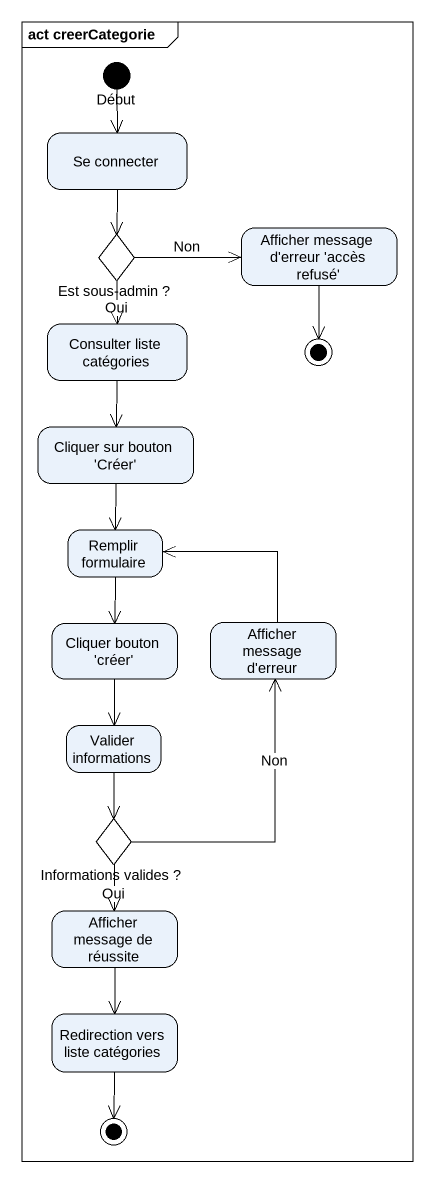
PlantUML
@startuml
mainframe act creerCategorie
hide empty description
state Début <<start>>
state "Se connecter" as Se_connecter
state "Est sous-admin ?" as Est_sous_admin <<choice>>
state "Afficher message d'erreur 'accès refusé'" as Afficher_message_d_erreur
state "Consulter liste catégories" as Consulter_liste_catégories
state final1 <<end>>
state "Cliquer sur bouton 'Créer'" as Cliquer_sur_bouton_Créer
state "Remplir formulaire" as Remplir_formulaire
state "Cliquer bouton 'créer'" as Cliquer_bouton_créer
state "Afficher message d'erreur" as Afficher_message_d_erreur_2
state "Valider informations" as Valider_informations
state "Informations valides ?" as Informations_valides <<choice>>
state "Afficher message de réussite" as Afficher_message_de_réussite
state "Redirection vers liste catégories" as Redirection_vers_liste
state final2 <<end>>
Début --> Se_connecter
Se_connecter --> Est_sous_admin
Est_sous_admin -right-> Afficher_message_d_erreur : Non
Est_sous_admin --> Consulter_liste_catégories : Oui
Afficher_message_d_erreur --> final1
Consulter_liste_catégories --> Cliquer_sur_bouton_Créer
Cliquer_sur_bouton_Créer --> Remplir_formulaire
Remplir_formulaire --> Cliquer_bouton_créer
Cliquer_bouton_créer --> Valider_informations
Afficher_message_d_erreur_2 -up-> Remplir_formulaire
Valider_informations --> Informations_valides
Informations_valides -up-> Afficher_message_d_erreur_2 : Non
Informations_valides --> Afficher_message_de_réussite : Oui
Afficher_message_de_réussite --> Redirection_vers_liste
Redirection_vers_liste --> final2
@enduml
